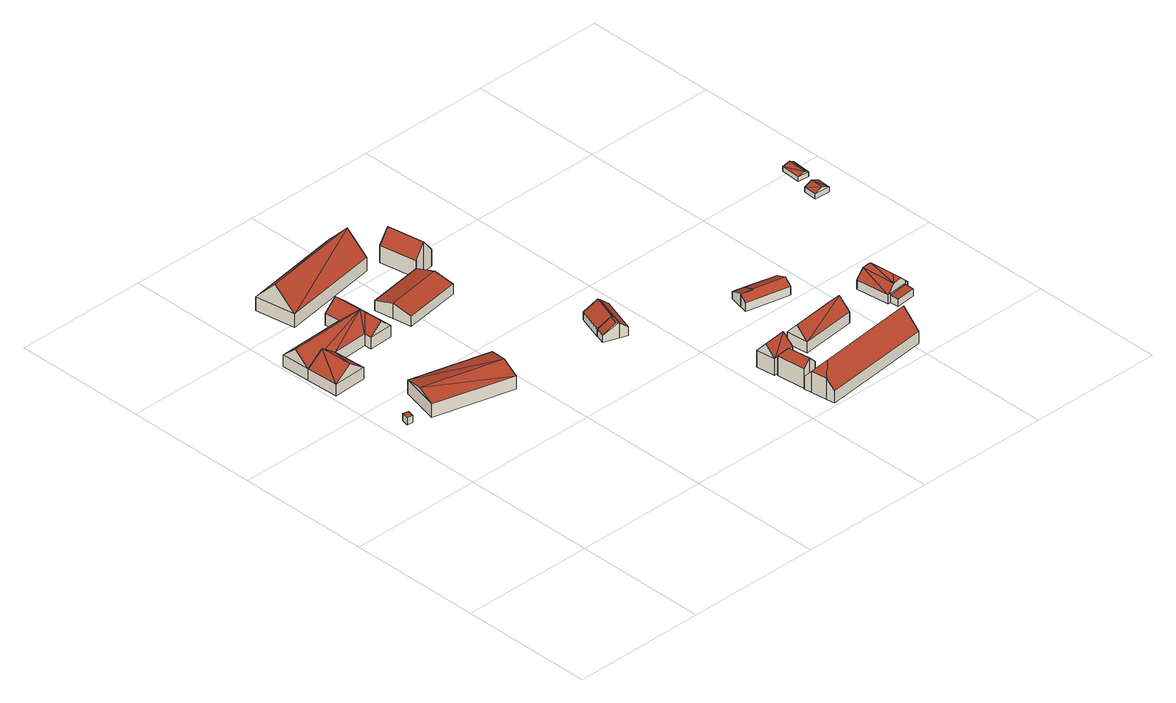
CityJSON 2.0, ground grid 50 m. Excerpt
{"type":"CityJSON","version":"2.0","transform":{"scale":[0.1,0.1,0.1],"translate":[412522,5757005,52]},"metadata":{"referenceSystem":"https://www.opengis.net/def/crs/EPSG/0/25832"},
"CityObjects":{
"building1":{"type":"Building","attributes":{"Gemeindeschluessel":"05515000","Geometrietyp2DReferenz":"3000","function":"31001_2500","roofType":"1000","measuredHeight":2.61},"address":[{"country":"Germany","locality":"Münster","thoroughfareNumber":"94a","thoroughfareName":"Kasewinkel"}],"geometry":[{"type":"Solid","lod":"2","boundaries":[[[[0,1,2,3]],[[4,5,1,0]],[[6,7,5,4]],[[3,2,7,6]],[[4,0,3,6]],[[1,5,7,2]]]],"semantics":{"surfaces":[{"type":"WallSurface"},{"type":"RoofSurface"},{"type":"GroundSurface"}],"values":[[0,0,0,0,1,2]]}}]},
"building2":{"type":"Building","attributes":{"Gemeindeschluessel":"05515000","Geometrietyp2DReferenz":"3000","function":"31001_2700","roofType":"3100","measuredHeight":9.07},"geometry":[{"type":"Solid","lod":"2","boundaries":[[[[8,9,10,11]],[[12,13,9,8]],[[14,15,13,12]],[[11,10,15,14]],[[8,16,12]],[[14,17,11]],[[16,8,11]],[[11,17,16]],[[12,16,17]],[[17,14,12]],[[9,13,15,10]]]],"semantics":{"surfaces":[{"type":"WallSurface"},{"type":"RoofSurface"},{"type":"GroundSurface"}],"values":[[0,0,0,0,0,0,1,1,1,1,2]]}}]},
"building3":{"type":"Building","attributes":{"Gemeindeschluessel":"05515000","Geometrietyp2DReferenz":"3000","function":"31001_2700","roofType":"3100","measuredHeight":6.96},"geometry":[{"type":"Solid","lod":"2","boundaries":[[[[18,19,20,21]],[[22,23,19,18]],[[24,25,23,22]],[[21,20,25,24]],[[18,26,22]],[[24,27,21]],[[26,18,21]],[[21,27,26]],[[22,26,27]],[[27,24,22]],[[19,23,25,20]]]],"semantics":{"surfaces":[{"type":"WallSurface"},{"type":"RoofSurface"},{"type":"GroundSurface"}],"values":[[0,0,0,0,0,0,1,1,1,1,2]]}}]},
"building4":{"type":"Building","attributes":{"Gemeindeschluessel":"05515000","Geometrietyp2DReferenz":"3000","function":"31001_2700","roofType":"5000","measuredHeight":9.4},"geometry":[{"type":"Solid","lod":"2","boundaries":[[[[28,29,15,30]],[[31,32,29,28]],[[33,34,32,31]],[[35,36,34,33]],[[37,38,36,35]],[[39,40,38,37]],[[41,42,40,39]],[[43,10,42,41]],[[30,15,10,43]],[[41,44,45]],[[43,41,45]],[[30,43,45]],[[45,46,30]],[[44,41,39,47]],[[39,37,47]],[[48,45,44,47,37,35,49]],[[35,33,49]],[[49,33,31,48]],[[45,48,31,28,46]],[[28,30,46]],[[29,32,34,36,38,40,42,10,15]]]],"semantics":{"surfaces":[{"type":"WallSurface"},{"type":"RoofSurface"},{"type":"GroundSurface"}],"values":[[0,0,0,0,0,0,0,0,0,1,1,1,1,1,0,1,0,1,1,0,2]]}}]},
"building5":{"type":"Building","attributes":{"name":"Molkenbur","Gemeindeschluessel":"05515000","Geometrietyp2DReferenz":"3000","function":"31001_1100","roofType":"3100","measuredHeight":13.39},"address":[{"country":"Germany","locality":"Münster","thoroughfareNumber":"94","thoroughfareName":"Kasewinkel"}],"geometry":[{"type":"Solid","lod":"2","boundaries":[[[[50,51,52,53]],[[54,55,51,50]],[[56,57,55,54]],[[53,52,57,56]],[[50,58,54]],[[56,59,53]],[[59,58,50]],[[50,53,59]],[[58,59,56]],[[56,54,58]],[[51,55,57,52]]]],"semantics":{"surfaces":[{"type":"WallSurface"},{"type":"RoofSurface"},{"type":"GroundSurface"}],"values":[[0,0,0,0,0,0,1,1,1,1,2]]}}]},
"building6":{"type":"Building","attributes":{"Gemeindeschluessel":"05515000","Geometrietyp2DReferenz":"3000","function":"31001_2460","roofType":"3100","measuredHeight":5.71},"geometry":[{"type":"Solid","lod":"2","boundaries":[[[[60,61,62,63]],[[64,65,61,60]],[[66,67,65,64]],[[68,69,67,66]],[[70,71,69,68]],[[72,73,71,70]],[[63,62,73,72]],[[66,64,60,68]],[[63,72,70,68,60]],[[61,65,67,69,71,73,62]]]],"semantics":{"surfaces":[{"type":"WallSurface"},{"type":"RoofSurface"},{"type":"GroundSurface"}],"values":[[0,0,0,0,0,0,0,1,1,2]]}}]},
"building7":{"type":"Building","attributes":{"Gemeindeschluessel":"05515000","Geometrietyp2DReferenz":"3000","function":"31001_2460","roofType":"3100","measuredHeight":6.06},"geometry":[{"type":"Solid","lod":"2","boundaries":[[[[74,75,76,77]],[[78,79,75,74]],[[80,81,79,78]],[[77,76,81,80]],[[74,82,78]],[[80,83,77]],[[77,83,82,74]],[[78,82,83,80]],[[75,79,81,76]]]],"semantics":{"surfaces":[{"type":"WallSurface"},{"type":"RoofSurface"},{"type":"GroundSurface"}],"values":[[0,0,0,0,0,0,1,1,2]]}}]},
"building8":{"type":"Building","attributes":{"Gemeindeschluessel":"05515000","Geometrietyp2DReferenz":"3000","function":"31001_1000","roofType":"5000","measuredHeight":11.41},"address":[{"country":"Germany","locality":"Münster","thoroughfareNumber":"94b","thoroughfareName":"Kasewinkel"}],"geometry":[{"type":"Solid","lod":"2","boundaries":[[[[84,85,86,87]],[[88,89,85,84]],[[90,91,89,88]],[[92,93,91,90]],[[94,95,93,92]],[[96,97,95,94]],[[87,86,97,96]],[[90,88,84,92]],[[87,96,94,92,84]],[[85,89,91,93,95,97,86]]]],"semantics":{"surfaces":[{"type":"WallSurface"},{"type":"RoofSurface"},{"type":"GroundSurface"}],"values":[[0,0,0,0,0,0,0,1,1,2]]}}]},
"building9":{"type":"Building","attributes":{"Gemeindeschluessel":"05515000","Geometrietyp2DReferenz":"3000","function":"31001_2700"},"children":["building9-1","building9-2"]},
"building9-1":{"type":"BuildingPart","attributes":{"roofType":"3100","measuredHeight":6.24},"parents":["building9"],"geometry":[{"type":"Solid","lod":"2","boundaries":[[[[98,99,100,80]],[[101,102,99,98]],[[80,100,103,104]],[[98,105,101]],[[104,106,80]],[[80,106,105,98]],[[101,105,106,104]],[[99,102,103,100]],[[103,102,101,104]]]],"semantics":{"surfaces":[{"type":"WallSurface"},{"type":"RoofSurface"},{"type":"GroundSurface"},{"type":"ClosureSurface"}],"values":[[0,0,0,0,0,1,1,2,3]]}}]},
"building9-2":{"type":"BuildingPart","attributes":{"roofType":"2100","measuredHeight":5.72},"parents":["building9"],"geometry":[{"type":"Solid","lod":"2","boundaries":[[[[107,108,109,110]],[[104,103,108,107]],[[111,112,102,101]],[[110,109,112,111]],[[101,104,107,110,111]],[[108,103,102,112,109]],[[102,103,104,101]]]],"semantics":{"surfaces":[{"type":"WallSurface"},{"type":"RoofSurface"},{"type":"GroundSurface"},{"type":"ClosureSurface"}],"values":[[0,0,0,0,1,2,3]]}}]},
"building10":{"type":"Building","attributes":{"Gemeindeschluessel":"05515000","Geometrietyp2DReferenz":"3000","function":"31001_2700","roofType":"3100","measuredHeight":10.44},"geometry":[{"type":"Solid","lod":"2","boundaries":[[[[113,114,115,116]],[[117,118,114,113]],[[119,120,118,117]],[[116,115,120,119]],[[113,121,117]],[[119,122,116]],[[122,121,113]],[[113,116,122]],[[121,122,119]],[[119,117,121]],[[114,118,120,115]]]],"semantics":{"surfaces":[{"type":"WallSurface"},{"type":"RoofSurface"},{"type":"GroundSurface"}],"values":[[0,0,0,0,0,0,1,1,1,1,2]]}}]},
"building11":{"type":"Building","attributes":{"name":"Haus Markfort","Gemeindeschluessel":"05515000","Geometrietyp2DReferenz":"3000","function":"31001_1100"},"address":[{"country":"Germany","locality":"Münster","thoroughfareNumber":"98","thoroughfareName":"Kasewinkel"}],"children":["building11-1","building11-2"]},
"building11-1":{"type":"BuildingPart","attributes":{"roofType":"5000","measuredHeight":10.32},"parents":["building11"],"geometry":[{"type":"Solid","lod":"2","boundaries":[[[[123,124,125,126]],[[127,128,129,124,123]],[[130,131,132,133,134]],[[135,136,131,130]],[[137,138,136,135]],[[139,140,138,137]],[[126,125,140,139]],[[130,141,135]],[[134,142,141,130]],[[127,123,126,139,137,135,141,142]],[[124,129,143,132,131,136,138,140,125]],[[128,127,142,144]],[[129,128,144,143]],[[133,144,142,134]],[[144,133,132,143]]]],"semantics":{"surfaces":[{"type":"WallSurface"},{"type":"RoofSurface"},{"type":"GroundSurface"},{"type":"ClosureSurface"}],"values":[[0,0,0,0,0,0,0,1,1,1,2,0,3,0,3]]}}]},
"building11-2":{"type":"BuildingPart","attributes":{"roofType":"9999","measuredHeight":11.59},"parents":["building11"],"geometry":[{"type":"Solid","lod":"2","boundaries":[[[[145,146,129,128]],[[147,148,146,145]],[[149,150,148,147]],[[151,152,150,149]],[[153,154,152,151]],[[155,156,154,153]],[[157,158,156,155]],[[133,132,158,157]],[[153,159,155]],[[151,149,147,159,153]],[[145,128,144,133,157,155,159,147]],[[146,148,150,152,154,156,158,132,143,129]],[[143,144,128,129]],[[132,133,144,143]]]],"semantics":{"surfaces":[{"type":"WallSurface"},{"type":"RoofSurface"},{"type":"GroundSurface"},{"type":"ClosureSurface"}],"values":[[0,0,0,0,0,0,0,0,1,1,1,2,3,3]]}}]},
"building12":{"type":"Building","attributes":{"Gemeindeschluessel":"05515000","Geometrietyp2DReferenz":"3000","function":"31001_2700","roofType":"3100","measuredHeight":8.96},"geometry":[{"type":"Solid","lod":"2","boundaries":[[[[160,161,162,163]],[[164,165,161,160]],[[166,167,165,164]],[[163,162,167,166]],[[160,168,164]],[[166,169,163]],[[169,168,160]],[[160,163,169]],[[168,169,166]],[[166,164,168]],[[161,165,167,162]]]],"semantics":{"surfaces":[{"type":"WallSurface"},{"type":"RoofSurface"},{"type":"GroundSurface"}],"values":[[0,0,0,0,0,0,1,1,1,1,2]]}}]},
"building13":{"type":"Building","attributes":{"Gemeindeschluessel":"05515000","Geometrietyp2DReferenz":"3000","function":"31001_2460","roofType":"2100","measuredHeight":5.16},"geometry":[{"type":"Solid","lod":"2","boundaries":[[[[170,171,172,173]],[[174,175,171,170]],[[176,177,175,174]],[[173,172,177,176]],[[174,170,173,176]],[[171,175,177,172]]]],"semantics":{"surfaces":[{"type":"WallSurface"},{"type":"RoofSurface"},{"type":"GroundSurface"}],"values":[[0,0,0,0,1,2]]}}]},
"building14":{"type":"Building","attributes":{"Gemeindeschluessel":"05515000","Geometrietyp2DReferenz":"3000","function":"31001_2700","roofType":"5000","measuredHeight":5},"geometry":[{"type":"Solid","lod":"2","boundaries":[[[[178,179,180,181]],[[182,183,179,178]],[[173,184,183,182]],[[185,186,184,173]],[[187,188,186,185]],[[181,180,188,187]],[[189,190,182,178,181,187]],[[185,173,190,189]],[[182,190,173]],[[185,189,187]],[[179,183,184,186,188,180]]]],"semantics":{"surfaces":[{"type":"WallSurface"},{"type":"RoofSurface"},{"type":"GroundSurface"}],"values":[[0,0,0,0,0,0,1,1,0,0,2]]}}]},
"building15":{"type":"Building","attributes":{"Gemeindeschluessel":"05515000","Geometrietyp2DReferenz":"3000","function":"31001_1000"},"address":[{"country":"Germany","locality":"Münster","thoroughfareNumber":"98a","thoroughfareName":"Kasewinkel"}],"children":["building15-1","building15-2"]},
"building15-1":{"type":"BuildingPart","attributes":{"roofType":"3300","measuredHeight":8.23},"parents":["building15"],"geometry":[{"type":"Solid","lod":"2","boundaries":[[[[191,192,193,194]],[[195,196,192,191]],[[197,198,199,196,195]],[[200,201,202,203,204]],[[194,193,201,200]],[[205,206,207,208]],[[209,210,211,212]],[[210,206,211]],[[206,205,211]],[[213,211,205,200]],[[205,194,200]],[[209,214,195,191]],[[207,209,191]],[[210,209,207]],[[206,210,207]],[[214,209,212,211,213,204,197]],[[213,200,204]],[[214,197,195]],[[205,208,207,191,194]],[[192,196,199,202,201,193]],[[198,197,204,203]],[[202,199,198,203]]]],"semantics":{"surfaces":[{"type":"WallSurface"},{"type":"RoofSurface"},{"type":"GroundSurface"},{"type":"ClosureSurface"}],"values":[[0,0,0,0,0,1,1,1,1,1,1,1,1,1,1,0,0,0,0,2,0,3]]}}]},
"building15-2":{"type":"BuildingPart","attributes":{"roofType":"2100","measuredHeight":3.06},"parents":["building15"],"geometry":[{"type":"Solid","lod":"2","boundaries":[[[[203,202,215,216]],[[217,218,199,198]],[[216,215,218,217]],[[198,203,216,217]],[[202,199,218,215]],[[202,203,198,199]]]],"semantics":{"surfaces":[{"type":"WallSurface"},{"type":"RoofSurface"},{"type":"GroundSurface"},{"type":"ClosureSurface"}],"values":[[0,0,0,1,2,3]]}}]},
"building16":{"type":"Building","attributes":{"Gemeindeschluessel":"05515000","Geometrietyp2DReferenz":"3000","function":"31001_2700","roofType":"3100","measuredHeight":3.28},"geometry":[{"type":"Solid","lod":"2","boundaries":[[[[219,220,221,222]],[[223,224,220,219]],[[225,226,224,223]],[[222,221,226,225]],[[219,227,223]],[[225,228,222]],[[228,227,219]],[[219,222,228]],[[225,223,227]],[[227,228,225]],[[220,224,226,221]]]],"semantics":{"surfaces":[{"type":"WallSurface"},{"type":"RoofSurface"},{"type":"GroundSurface"}],"values":[[0,0,0,0,0,0,1,1,1,1,2]]}}]},
"building17":{"type":"Building","attributes":{"Gemeindeschluessel":"05515000","Geometrietyp2DReferenz":"3000","function":"31001_2700","roofType":"3100","measuredHeight":2.57},"geometry":[{"type":"Solid","lod":"2","boundaries":[[[[229,230,231,232]],[[233,234,230,229]],[[235,236,234,233]],[[232,231,236,235]],[[229,237,233]],[[235,238,232]],[[238,237,229]],[[229,232,238]],[[235,233,237]],[[237,238,235]],[[230,234,236,231]]]],"semantics":{"surfaces":[{"type":"WallSurface"},{"type":"RoofSurface"},{"type":"GroundSurface"}],"values":[[0,0,0,0,0,0,1,1,1,1,2]]}}]}
},
"vertices":[
[75,890,28],[75,890,1],[69,864,1],[69,864,28],[96,885,28],[96,885,1],[90,859,28],[90,859,1],
[140,1131,49],[140,1131,5],[135,1251,5],[135,1251,49],[15,1126,49],[15,1126,5],[10,1247,49],[10,1247,5],[78,1128,95],[73,1249,95],
[485,908,52],[485,908,1],[189,984,1],[189,984,52],[447,762,52],[447,762,1],[152,838,52],[152,838,1],[466,835,71],[170,911,71],
[6,1355,50],[6,1355,5],[10,1247,50],[261,1364,50],[261,1364,5],[257,1423,50],[257,1423,5],[348,1427,50],[348,1427,5],[359,1234,50],[359,1234,5],[270,1230,50],[270,1230,5],[269,1257,50],[269,1257,5],[135,1251,50],[311,1302,90],[301,1312,99],[8,1301,98],[315,1232,90],[309,1321,91],[303,1425,91],
[528,1688,60],[528,1688,7],[154,1629,7],[154,1629,60],[551,1538,60],[551,1538,7],[178,1478,60],[178,1478,7],[539,1613,141],[166,1553,141],
[651,1334,61],[651,1334,4],[640,1404,4],[640,1404,42],[662,1263,42],[662,1263,4],[446,1230,42],[446,1230,4],[436,1301,61],[436,1301,4],[425,1372,42],[425,1372,4],[637,1404,42],[637,1404,4],
[871,733,60],[871,733,2],[883,769,2],[883,769,60],[816,752,28],[816,752,2],[828,788,29],[828,788,2],[861,736,62],[874,773,62],
[655,1550,121],[655,1550,6],[615,1544,6],[615,1544,71],[694,1556,70],[694,1556,6],[716,1416,70],[716,1416,6],[677,1410,121],[677,1410,6],[640,1404,75],[640,1404,6],[637,1404,71],[637,1404,6],
[861,884,29],[861,884,1],[828,788,1],[916,866,58],[916,866,1],[883,769,1],[883,769,58],[908,868,63],[875,772,63],
[871,733,58],[871,733,1],[900,723,1],[900,723,35],[945,856,35],[945,856,1],
[1153,327,68],[1153,327,4],[1066,318,4],[1066,318,68],[1161,254,68],[1161,254,4],[1074,245,68],[1074,245,4],[1157,291,109],[1070,282,109],
[1136,162,84],[1136,162,8],[1151,163,8],[1151,163,69],[1140,132,84],[1140,132,55],[1140,132,8],[1077,234,84],[1077,234,8],[1088,126,8],[1088,126,55],[1088,126,84],[1127,240,84],[1127,240,8],[1133,193,84],[1133,193,8],[1147,195,69],[1147,195,8],[1105,211,111],[1114,129,111],[1114,129,8],[1114,129,55],
[1500,171,55],[1500,171,8],[1507,110,124],[1507,110,8],[1513,49,55],[1513,49,8],[1101,4,55],[1101,4,8],[1097,35,89],[1097,35,8],[1090,96,89],[1090,96,8],[1087,126,55],[1087,126,8],[1131,69,124],
[1427,361,51],[1427,361,7],[1220,339,7],[1220,339,51],[1436,280,51],[1436,280,7],[1229,257,51],[1229,257,7],[1431,320,96],[1225,298,96],
[1305,578,51],[1305,578,0],[1317,629,0],[1317,629,27],[1261,588,52],[1261,588,0],[1273,638,27],[1273,638,0],
[1261,588,50],[1261,588,1],[1254,558,1],[1254,558,33],[1305,578,50],[1305,578,1],[1317,629,1],[1435,603,27],[1435,603,1],[1416,524,33],[1416,524,1],[1423,554,51],[1305,580,51],
[1677,407,41],[1677,407,6],[1583,397,6],[1583,397,41],[1690,280,41],[1690,280,6],[1680,279,41],[1680,279,36],[1680,279,6],[1596,270,41],[1596,270,6],[1606,271,6],[1606,271,36],[1606,271,41],[1613,400,71],[1632,384,88],[1646,404,71],[1627,402,71],[1660,277,71],[1641,293,88],[1625,273,70],[1642,275,71],[1606,271,51],[1680,279,51],
[1609,239,6],[1609,239,33],[1683,247,33],[1683,247,6],
[1827,880,29],[1827,880,10],[1824,830,10],[1824,830,29],[1884,877,29],[1884,877,10],[1882,826,29],[1882,826,10],[1856,878,43],[1853,828,43],
[1854,1007,29],[1854,1007,12],[1850,933,12],[1850,933,29],[1898,1002,29],[1898,1002,12],[1892,930,29],[1892,930,12],[1883,1004,38],[1878,931,38]
]}
